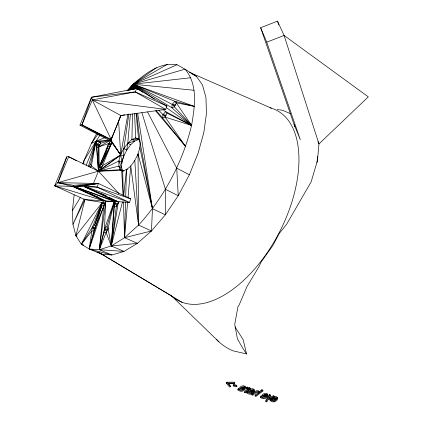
<?xml version="1.0" encoding="UTF-8"?>
<svg xmlns="http://www.w3.org/2000/svg" width="423" height="423" viewBox="0 0 423 423"><rect width="100%" height="100%" fill="white"/><g stroke="black" fill="none" stroke-linecap="round" stroke-linejoin="round"><path stroke-width="0.63" d="M141.906 112.671L165.451 189.319L165.345 214.805L151.471 230.958L137.443 243.331L124.05 251.405L111.963 254.984L101.71 254.175L89.232 249.02L81.375 244.208L75.928 235.785L72.957 224.333L72.407 210.48L74.173 194.866M83.854 164.05L83.907 160.756L91.442 143.402L96.703 133.536M93.309 183.846L98.432 171.156L98.839 146.844L100.542 143.318L111 140.018L120.872 115.569L111.207 139.516L81.919 124.896L79.958 125.145L91.574 97.232L136.666 88.507L166.937 106.067L165.642 109.404L120.872 115.569L92.293 99.934L91.574 97.232L135.297 91.918L166.937 106.067L165.626 105.914M128.862 113.924L123.849 148.547L123.68 156.256L121.575 163.712M105.507 202.511L102.244 202.474L84.917 199.619L54.694 185.856L57.925 182.641L98.432 171.156L118.916 160.941L122.897 171.188L119.921 169.708C115.839 158.879 123.828 146.374 131.913 139.479L132.489 113.972M133.044 89.449L133.16 84.214C145.163 73.65 159.915 61.922 176.973 64.735L184.999 69.171L196.394 76.309L202.464 84.933L205.938 97.491L206.461 113.576L203.833 132.499L198.054 153.295L189.367 174.794L178.242 195.717L165.345 214.805L152.465 208.676L138.046 153.956L139.881 147.579L140.061 142.308L136.629 113.401M138.014 155.188L138.046 153.956C134.794 160.793 130.638 168.978 122.67 170.94L119.921 169.708L98.432 171.156L97.179 170.913M105.665 201.285L103.767 200.803L102.244 202.474L92.283 227.479L89.232 249.02L99.305 249.718L111.254 245.98L124.558 237.7L125.562 202.173M125.716 196.61L126.477 169.634L127.693 169.269M123.468 202.041L124.558 237.7L151.471 230.958L152.465 208.676L137.665 113.258M118.905 193.581L98.432 171.156L68.706 156.7L66.786 156.79L57.925 182.641L73.517 185.332L74.036 186.443L114.226 201.459L115.394 201.078L114.226 201.459L105.702 201.676L104.46 229.076L103.915 232.872L99.305 249.718L111.963 254.984L89.232 249.02L93.827 230.789L105.702 201.676L105.29 200.899L95.286 195.997M121.613 162.501L123.68 156.256L120.756 154.76L121.856 162.421L121.57 167.667L118.614 166.186L98.432 171.156L91.357 165.895L90.496 164.298L95.995 141.261L99.928 135.228M127.614 202.3L124.558 237.7L137.443 243.331L111.254 245.98L114.226 201.459L114.617 203.304L111.254 245.98L124.05 251.405L99.305 249.718L103.847 205.562L101.71 206.038L94.736 224.825L92.283 227.479L81.375 244.208L83.696 245.345M127.984 198.054L130.755 165.943L138.559 225.089L124.558 237.7M130.406 114.258L127.757 143.196L126.763 150.059L123.68 156.256L124.055 155.008M132.69 89.375L133.16 84.214L156.431 67.691M123.643 195.838L126.477 169.634M116.367 206.493L114.11 206.979L114.226 201.459L108.071 228.441L106.147 232.497L111.254 245.98L116.367 206.493L118.271 202.49L119.18 201.771M103.915 232.872L106.147 232.497L99.305 249.718L105.702 201.676M132.41 89.412L133.16 84.214L167.281 64.322M151.471 230.958L138.559 225.089C164.304 197.07 182.567 162.39 191.571 125.446C194.733 106.934 198.324 84.685 184.999 69.171L133.16 84.214L126.932 90.813M216.195 339.177A126.657 78.303 -62.9 0 0 232.84 350.773L246.577 353.956L242.892 348.43L237.446 338.945L234.744 324.319L237.89 307.019L239.18 304.909L246.932 286.657L259.294 266.12L261.107 262.027L272.824 245.557L279.222 233.491L286.667 224.19L311.175 181.774L316.88 162.532L317.816 156.505M123.199 195.854L121.644 170.48L98.432 171.156L99.257 166.641L98.839 146.844L111 140.018L120.692 154.971L98.432 171.156L95.995 141.261L104.994 137.586M99.305 249.718L104.46 229.076L114.226 201.459L107.019 226.342L108.071 228.441L111.254 245.98L118.271 202.49L117.821 201.686L108.975 197.314M127.804 114.617L120.692 154.971L98.432 171.156L96.904 147.516L95.995 141.261L111 140.018L110.895 140.922L108.568 143.587L99.257 166.641L98.432 171.156M132.262 89.316L133.16 84.214L176.973 64.735M101.271 168.978L99.257 166.641C106.136 159.508 105.406 147.833 111 140.018L99.643 141.832L95.995 141.261L91.357 165.895L90.496 167.677M245.615 387.563C245.552 384.676 240.978 385.744 239.709 387.383L239.91 388.266L243.706 389.535C242.236 391.016 238.81 390.894 238.651 388.356L237.758 389.081L237.953 389.969C244.579 395.373 250.252 382.228 239.91 388.266M267.891 395.066C267.902 392.243 263.413 393.364 262.191 394.908L262.403 395.78L266.03 396.991C264.592 398.413 261.292 398.339 261.134 395.854L260.24 396.557L260.457 397.43C266.754 402.606 272.544 389.932 262.403 395.78M277.557 398.318C277.943 396.261 274.723 396.356 273.517 397.112M76.97 236.579L75.928 235.785L84.917 199.619L103.767 200.803L72.587 186.4L57.925 182.641L68.706 156.7L76.785 160.92M111.254 245.98L122.464 201.977M244.658 387.209L244.134 388.145L244.335 389.028L241.438 388.055L242.733 387.368L244.15 387.41L244.859 388.092L244.335 389.028M253.446 390.17L252.917 391.09L253.128 391.968L250.284 391.016L251.574 390.334L252.97 390.376L253.657 391.048L253.128 391.968M103.847 205.562L89.232 249.02L101.71 206.038L102.244 202.474L104.983 203.733M266.976 394.722L266.437 395.632L266.654 396.499L263.894 395.574L265.168 394.902L266.538 394.945L267.193 395.595L266.654 396.499M88.449 166.239L95.995 141.261L91.442 143.402L97.887 134.255M108.944 140.193L79.958 125.145L111 140.018L81.919 124.896L92.293 99.934L165.642 109.404L135.297 91.918L92.293 99.934L111.207 139.516L112.412 135.862M82.866 163.854L83.907 160.756L95.995 141.261L97.406 144.423L99.093 146.395M81.919 124.896L91.574 97.232M59.188 182.985L57.925 182.641L98.48 183.503L130.807 198.863L129.427 202.416L117.821 201.686L85.959 186.802L85.388 185.66L74.036 186.443L105.29 200.899L116.203 201.581L84.415 186.755L74.036 186.443L116.203 201.581M120.846 115.49L118.62 121.147L120.692 154.971L102.514 165.647L100.759 169.311L98.744 169.914M106.866 196.193L84.415 186.755L85.388 185.66L97.015 187.135L129.427 202.416L85.959 186.802L97.015 187.135L98.48 183.503L73.517 185.332L72.587 186.4L54.694 185.856L66.786 156.79M135.297 91.918L136.666 88.507M111.868 142.445L102.514 165.647L101.578 164.008L111.868 142.445L110.895 140.922L120.692 154.971L111.868 142.445L101.578 164.008M86.181 165.282L95.995 141.261M130.575 90.157L133.16 84.214L190.868 77.732M84.151 198.963L72.957 224.333L84.917 199.619M101.552 167.767L99.257 166.641L108.092 146.76L110.128 146.067M163.41 109.71L167 113.142L165.118 117.102L162.638 117.996L156.272 110.694M128.312 90.49L133.16 84.214L171.849 107.749L174.392 106.802L176.28 102.815L174.889 101.324L133.16 84.214L128.047 90.221M83.125 244.933L81.375 244.208L102.244 202.474L104.365 204.906M316.88 162.532L317.345 161.66L318.968 143.931L284.092 35.453L277.509 21.15L260.647 27.712L294.921 126.948M72.407 210.48L80.296 197.567M274.405 396.986L273.47 396.668L268.462 399.011L270.651 395.722L270.429 394.849L269.52 394.543L265.67 400.676L265.887 401.543L266.818 401.85L267.907 399.968L274.405 396.986L274.178 396.118L273.247 395.801L269.351 397.625M265.887 401.543L269.742 395.415L269.52 394.543M129.232 90.247L133.16 84.214L194.125 90.273M128.989 90.131L133.16 84.214L194.427 106.411L176.28 102.815L191.571 125.446L165.118 117.102L185.586 146.421L155.564 110.794M130.665 144.724L127.757 143.196L134.826 141.028L131.913 139.479L135.714 137.972L138.638 139.537L134.826 141.028L130.665 144.724L126.763 150.059L123.849 148.547M75.928 235.785L102.244 202.474L94.736 224.825L95.698 226.855M81.375 244.208L91.717 231.159L93.827 230.789M100.722 142.556L99.643 141.832L97.406 144.423L96.904 147.516L108.568 143.587L111.635 143.688M88.629 166.435L90.496 164.298M276.341 399.74L276.885 398.852L276.251 398.207L274.902 398.175L273.633 398.836L276.341 399.74L276.113 398.878L276.526 398.413M116.854 200.883L114.617 203.304L117.044 206.096M107.019 226.342L104.46 229.076L106.919 231.867M230.466 386.532L228.002 383.714L233.93 383.698L234.712 383.058L234.516 382.17L226.86 382.196L226.337 382.63L226.522 383.524L229.684 387.172L230.466 386.532L230.276 385.644L228.224 383.296M226.522 383.524L227.051 383.09L234.712 383.058M233.919 384.417L233.126 385.067L233.322 385.956L236.129 386.892L236.922 386.247L236.727 385.358L233.919 384.417L234.115 385.305L236.922 386.247M233.322 385.956L234.115 385.305M237.953 389.969L238.905 389.26M248.047 389.72L247.846 388.843L244.388 391.624L244.589 392.502L248.047 389.72C248.01 388.51 246.112 389.112 246.413 387.748C247.423 386.114 248.867 387.933 248.74 389.165L249.47 388.578L250.379 388.885L250.173 388.007L249.263 387.701L248.534 388.282M246.62 388.631C247.196 387.442 248.661 388.081 248.74 389.165M250.379 388.885L245.499 392.803L244.589 392.502M248.565 390.344L248.772 391.227C259.035 385.263 253.314 398.223 246.821 392.909L246.614 392.026C247.883 390.561 249.961 394.067 251.859 391.904M246.821 392.909C248.137 391.524 250.511 395.108 252.499 392.47L248.772 391.227M259.362 391.724C257.639 388.399 253.181 392.793 251.754 394.072L251.96 394.945C253.388 393.67 257.85 389.276 259.579 392.602L262.049 390.641L262.937 390.947L262.72 390.069L261.832 389.768L259.362 391.724L259.579 392.602M258.405 391.709L258.67 392.28L255.043 395.161L255.249 396.034L256.142 396.33L262.937 390.947M255.249 396.034L258.881 393.152L258.67 392.28M260.457 397.43L261.398 396.742M272.957 397.424L271.941 398.175L272.163 399.042C282.215 393.274 276.378 405.747 270.218 400.666L269.996 399.804C271.233 398.387 273.216 401.755 275.066 399.666M270.218 400.666C271.508 399.338 273.771 402.765 275.717 400.227L272.163 399.042M249.01 389.99C250.363 388.721 253.721 387.902 254.477 390.112M243.072 388.964C241.755 389.916 239.471 389.921 238.651 388.356M264.951 396.674L262.757 397.023L261.134 395.854M294.075 124.494L300.319 139.749L266.744 42.173L284.092 35.453L368.306 96.872L318.968 143.931L317.948 141.599M120.872 115.569L124.7 114.781M85.388 185.66L98.48 183.503L74.036 186.443M94.435 229.911L92.283 227.479L95.587 227.489M108.235 229.081L104.46 229.076L107.299 230.313M131.913 139.479L138.638 139.537M118.345 203.347L114.617 203.304L117.409 204.6M99.257 166.641L102.355 166.72M89.57 166.895L90.882 166.926M123.913 170.977L122.67 170.94L123.294 195.838M100.002 144.507L97.406 144.423L99.627 145.554M277.229 109.52L279.143 109.79M279.719 109.874L282.59 110.276L290.813 113.84M166.17 115.178L162.982 114.607L158.805 110.345M176.005 105.078L172.166 104.37L133.16 84.214L131.003 89.644L133.16 84.214L154.474 99.262M246.715 387.812L246.413 387.748M57.925 182.641L59.215 182.926M194.427 106.411L174.889 101.324L172.166 104.37L171.849 107.749L191.571 125.446L167 113.142M54.694 185.856L103.767 200.803M251.96 394.945L252.859 395.246L256.29 392.555L257.771 392.137A2.12 1.137 -14.6 0 1 258.617 392.581L258.881 393.152M241.819 387.368L244.134 388.145M250.643 390.329L252.917 391.09M264.227 394.886L266.437 395.632M274.49 398.334L276.113 398.878M269.742 395.415L270.651 395.722M134.562 113.687L135.714 137.972L138.585 138.945L139.389 139.844M97.015 187.135L130.807 198.863M72.587 186.4L94.99 195.897M96.201 196.409L98.014 197.181M92.283 227.479L95.075 228.69M189.388 72.275L271.323 108.172M135.714 137.972L139.199 139.5M119.921 169.708L122.792 171.066M89.993 193.401L94.112 195.421M97.063 251.897L101.71 254.175L182.117 302.308M101.901 193.819L104.259 194.982M165.451 189.319L178.242 195.717L176.719 168.143L147.527 111.899M118.916 160.941L121.856 162.421M110.826 144.751L108.568 143.587L110.562 145.924M176.719 168.143L189.367 174.794M174.392 106.802L191.571 125.446L165.668 111.614L162.982 114.607L162.638 117.996L185.586 146.421M191.466 73.57L196.394 76.309M165.731 116.177L162.982 114.607L165.663 117.256M174.911 105.972L172.166 104.37L174.403 106.607M175.989 101.975L174.889 101.324L175.968 102.028M99.294 252.674L171.59 295.952L218.934 341.853M100.098 253.197L101.71 254.175M166.329 107.627L191.571 125.446M142.688 92.246L133.16 84.214L133.409 89.396M270.509 400.274L269.996 399.804M138.675 89.835L133.16 84.214L133.668 89.353M137.909 89.655L133.16 84.214L133.768 89.343M118.614 166.186L122.897 171.188M137.766 89.676L133.16 84.214L133.954 89.316M234.977 326.857L243.135 339.632L246.577 353.956M99.643 141.832L100.542 143.318M135.561 88.841L133.16 84.214L134.694 89.205M260.647 27.712L266.744 42.173M277.509 21.15L278.725 24.904M273.247 395.801L273.47 396.668M270.937 399.127L271.159 399.989M270.884 399.111L271.106 399.973M261.832 389.768L262.049 390.641M249.263 387.701L249.47 388.578M247.275 387.056L247.481 387.939M247.508 391.312L247.762 392.206M226.86 382.196L227.051 383.09M139.881 147.579L152.465 208.676L140.061 142.308L138.585 138.945L136.058 113.48M134.831 160.423L138.559 225.089L138.046 153.956M111.143 138.263L111.207 139.516M270.086 107.817A107.104 58.348 -62.7 0 1 278.329 234.289A107.104 58.348 -62.7 0 1 170.681 295.106"/></g></svg>
